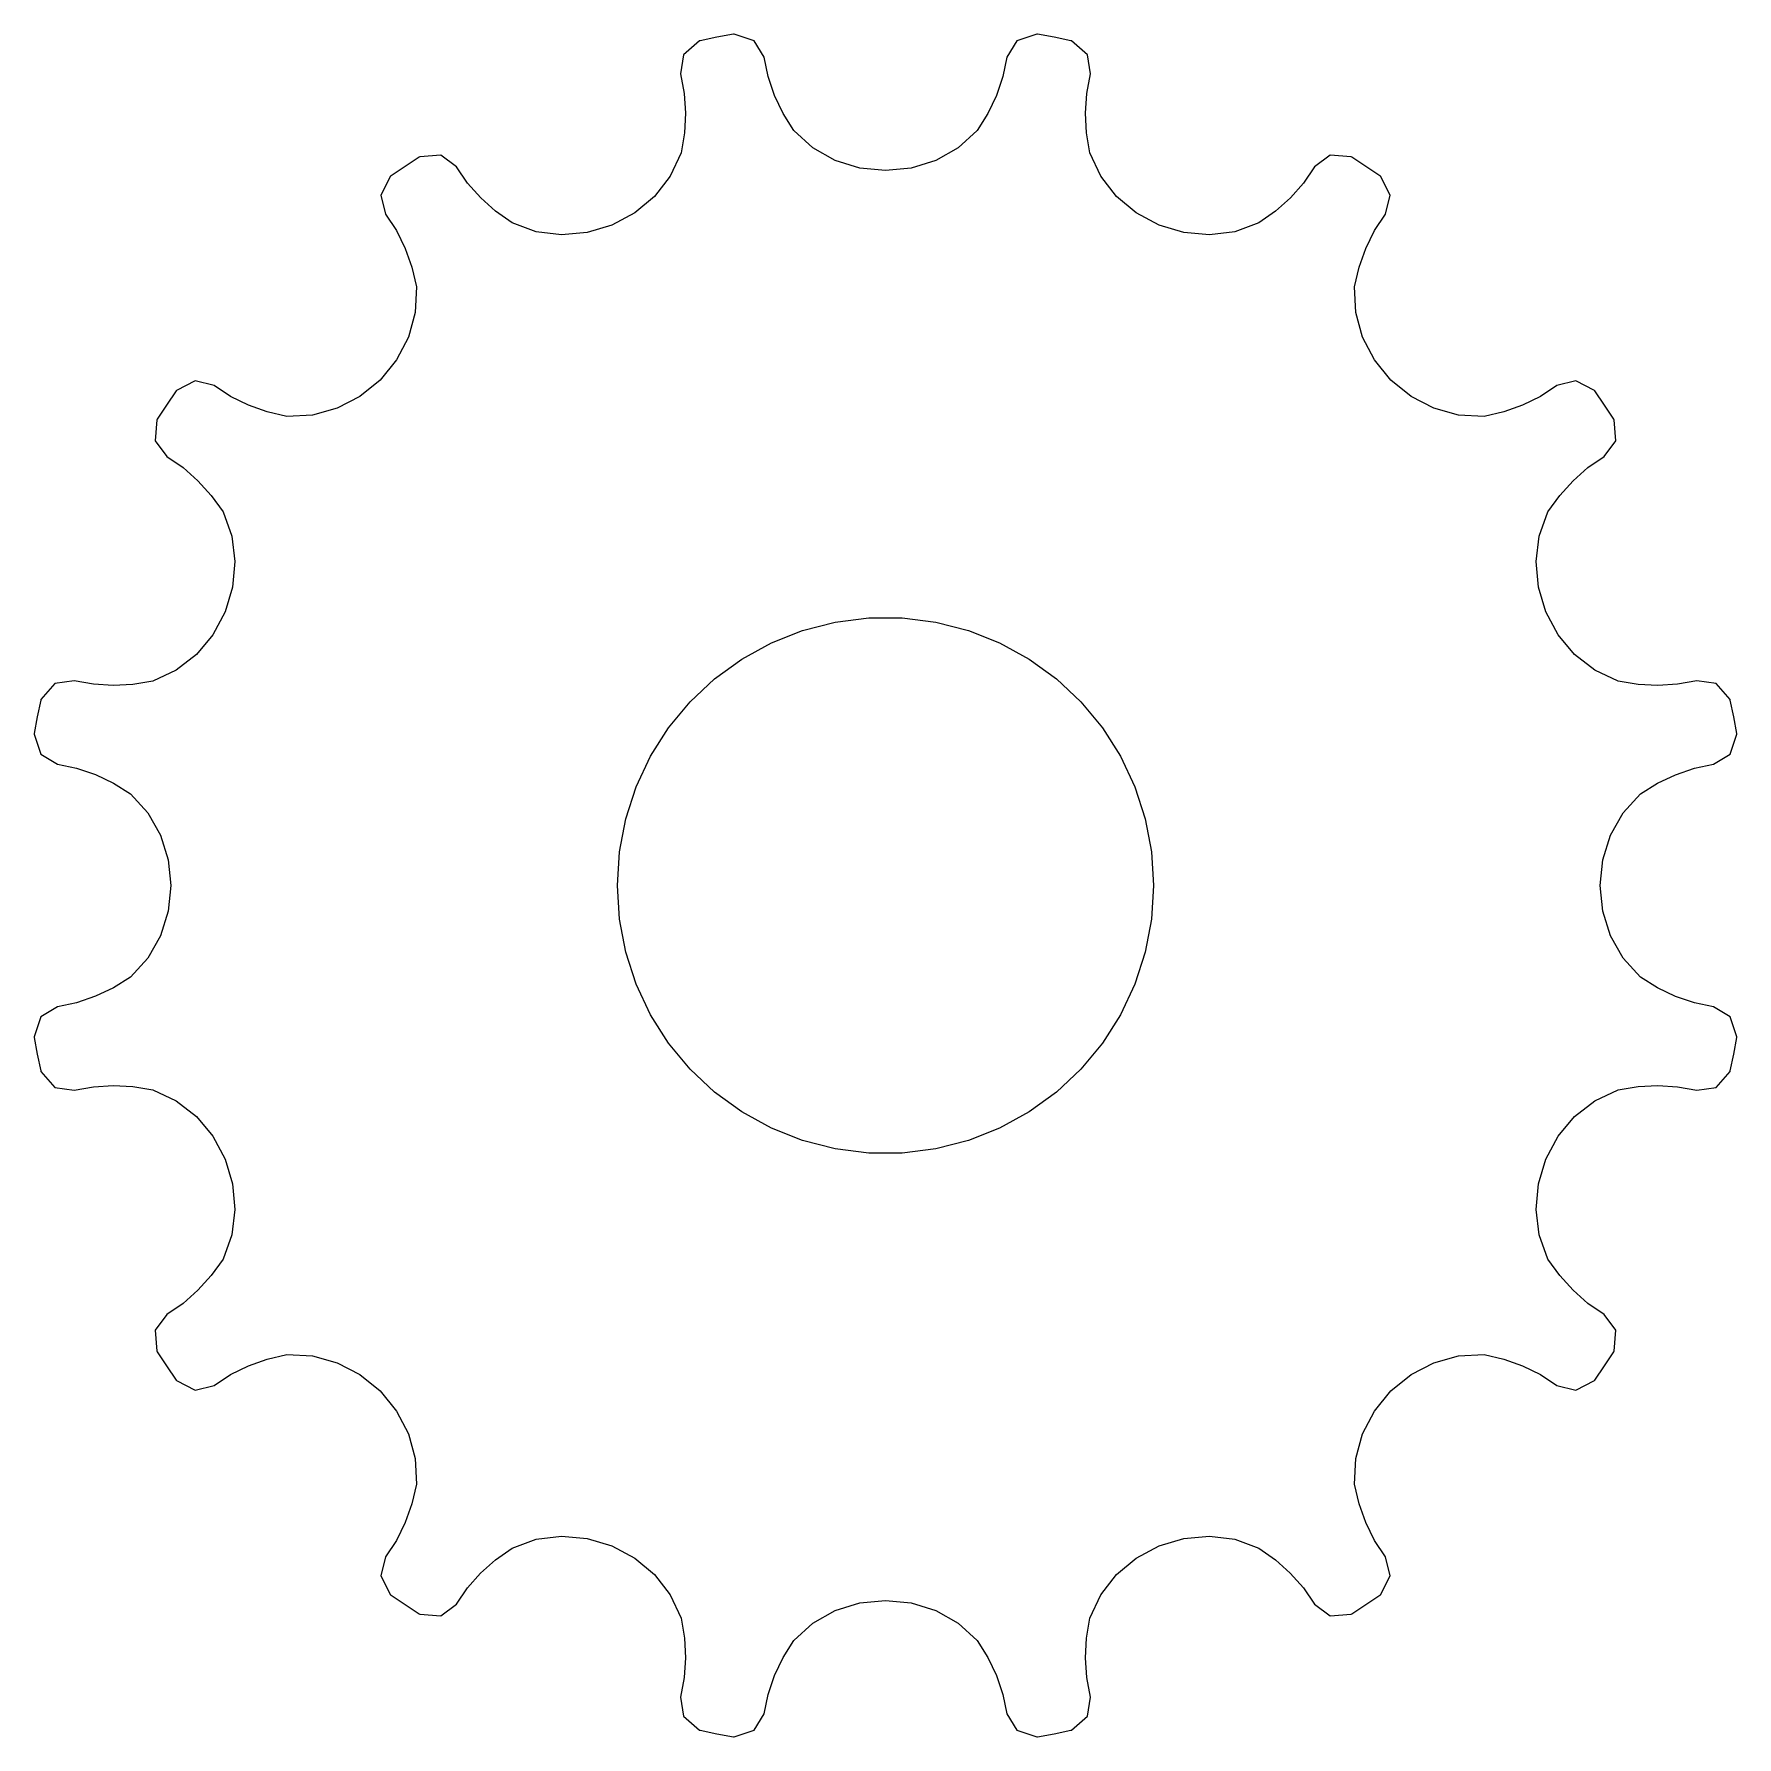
# Model space of a CAD drawing. Header units: metres. Extents: x -5 to 5, y 105 to 225.
# Drawn here: x -4.76 to 4.76, y 215.24 to 224.76 of the extents above.
import ezdxf

# ---------------------------------------------------------------- set-up
doc = ezdxf.new("R2010")
doc.units = ezdxf.units.M

msp = doc.modelspace()

# ---------------------------------------------------------------- linework, layer by layer
for p, q in [((-1.04059, 224.726), (-1.13014, 224.648)), ((-1.03702, 224.727), (-1.04059, 224.726)), ((-0.944031, 224.746), (-1.03702, 224.727)), ((-0.850662, 224.764), (-0.944031, 224.746)), ((-0.847046, 224.764), (-0.850662, 224.764)), ((-0.734589, 224.727), (-0.847046, 224.764)), ((-0.678375, 224.634), (-0.734589, 224.727)), ((0.734741, 224.727), (0.678375, 224.634)), ((0.847046, 224.764), (0.734741, 224.727)), ((0.850662, 224.764), (0.847046, 224.764)), ((0.944031, 224.746), (0.850662, 224.764)), ((1.03702, 224.727), (0.944031, 224.746)), ((1.04059, 224.726), (1.03702, 224.727)), ((1.13026, 224.648), (1.04059, 224.726)), ((-1.13014, 224.648), (-1.1465, 224.541)), ((-0.655991, 224.526), (-0.678375, 224.634)), ((0.678375, 224.634), (0.656052, 224.526)), ((1.1465, 224.541), (1.13026, 224.648)), ((-1.1465, 224.541), (-1.12584, 224.432)), ((-0.620392, 224.421), (-0.655991, 224.526)), ((0.656052, 224.526), (0.620544, 224.421)), ((1.12589, 224.432), (1.1465, 224.541)), ((-1.12584, 224.432), (-1.11859, 224.322)), ((-0.572189, 224.32), (-0.620392, 224.421)), ((0.620544, 224.421), (0.572357, 224.32)), ((1.11874, 224.322), (1.12589, 224.432)), ((-1.11859, 224.322), (-1.12457, 224.211)), ((-0.511993, 224.225), (-0.572189, 224.32)), ((0.572357, 224.32), (0.511993, 224.225)), ((1.12474, 224.211), (1.11874, 224.322)), ((-1.12457, 224.211), (-1.14362, 224.099)), ((-0.406158, 224.127), (-0.511993, 224.225)), ((0.511993, 224.225), (0.406158, 224.127)), ((1.14362, 224.099), (1.12474, 224.211)), ((-0.281647, 224.057), (-0.406158, 224.127)), ((0.406158, 224.127), (0.281647, 224.057)), ((-2.68837, 224.023), (-2.76685, 223.97)), ((-2.60886, 224.075), (-2.68837, 224.023)), ((-2.60576, 224.077), (-2.60886, 224.075)), ((-2.48764, 224.086), (-2.60576, 224.077)), ((-2.39999, 224.021), (-2.48764, 224.086)), ((-2.33803, 223.93), (-2.39999, 224.021)), ((-1.14362, 224.099), (-1.20421, 223.969)), ((-0.144287, 224.014), (-0.281647, 224.057)), ((0, 224), (-0.144287, 224.014)), ((0.144287, 224.014), (0, 224)), ((0.281647, 224.057), (0.144287, 224.014)), ((1.20421, 223.969), (1.14362, 224.099)), ((2.39999, 224.021), (2.33807, 223.93)), ((2.48776, 224.086), (2.39999, 224.021)), ((2.60576, 224.077), (2.48776, 224.086)), ((2.60886, 224.075), (2.60576, 224.077)), ((2.68837, 224.023), (2.60886, 224.075)), ((2.76685, 223.97), (2.68837, 224.023)), ((-2.76984, 223.968), (-2.82297, 223.862)), ((-2.76685, 223.97), (-2.76984, 223.968)), ((-2.26508, 223.847), (-2.33803, 223.93)), ((-1.20421, 223.969), (-1.29231, 223.856)), ((1.29231, 223.856), (1.20421, 223.969)), ((2.33807, 223.93), (2.26523, 223.847)), ((2.76984, 223.968), (2.76685, 223.97)), ((2.82307, 223.862), (2.76984, 223.968)), ((-2.82297, 223.862), (-2.79684, 223.756)), ((-2.18201, 223.773), (-2.26508, 223.847)), ((-1.29231, 223.856), (-1.40286, 223.764)), ((1.40286, 223.764), (1.29231, 223.856)), ((2.26523, 223.847), (2.18217, 223.773)), ((2.79684, 223.756), (2.82307, 223.862)), ((-2.79684, 223.756), (-2.73634, 223.664)), ((-2.08968, 223.707), (-2.18201, 223.773)), ((-1.40286, 223.764), (-1.53064, 223.695)), ((1.53064, 223.695), (1.40286, 223.764)), ((2.18217, 223.773), (2.08968, 223.707)), ((2.73637, 223.664), (2.79684, 223.756)), ((-2.73634, 223.664), (-2.68745, 223.565)), ((-1.95471, 223.658), (-2.08968, 223.707)), ((-1.81274, 223.64), (-1.95471, 223.658)), ((-1.66948, 223.653), (-1.81274, 223.64)), ((-1.53064, 223.695), (-1.66948, 223.653)), ((1.66948, 223.653), (1.53064, 223.695)), ((1.81274, 223.64), (1.66948, 223.653)), ((1.95471, 223.658), (1.81274, 223.64)), ((2.08968, 223.707), (1.95471, 223.658)), ((2.68756, 223.565), (2.73637, 223.664)), ((-2.68745, 223.565), (-2.65031, 223.46)), ((2.65044, 223.46), (2.68756, 223.565)), ((-2.65031, 223.46), (-2.62512, 223.349)), ((2.62512, 223.349), (2.65044, 223.46)), ((-2.62512, 223.349), (-2.63126, 223.206)), ((2.63126, 223.206), (2.62512, 223.349)), ((-2.63126, 223.206), (-2.66956, 223.068)), ((2.66956, 223.068), (2.63126, 223.206)), ((-2.66956, 223.068), (-2.73645, 222.941)), ((2.73645, 222.941), (2.66956, 223.068)), ((-2.73645, 222.941), (-2.82826, 222.828)), ((2.82826, 222.828), (2.73645, 222.941)), ((-3.86195, 222.823), (-3.96776, 222.77)), ((-3.75623, 222.797), (-3.86195, 222.823)), ((-3.66411, 222.736), (-3.75623, 222.797)), ((-2.82826, 222.828), (-2.94051, 222.736)), ((2.94051, 222.736), (2.82826, 222.828)), ((3.75623, 222.797), (3.66414, 222.736)), ((3.86205, 222.823), (3.75623, 222.797)), ((3.96776, 222.77), (3.86205, 222.823)), ((-4.02344, 222.688), (-4.07544, 222.609)), ((-3.96988, 222.767), (-4.02344, 222.688)), ((-3.96776, 222.77), (-3.96988, 222.767)), ((-3.56493, 222.688), (-3.66411, 222.736)), ((-3.45964, 222.65), (-3.56493, 222.688)), ((-2.94051, 222.736), (-3.06787, 222.67)), ((3.06787, 222.67), (2.94051, 222.736)), ((3.56505, 222.687), (3.45976, 222.65)), ((3.66414, 222.736), (3.56505, 222.687)), ((3.96988, 222.767), (3.96776, 222.77)), ((4.02344, 222.688), (3.96988, 222.767)), ((4.07544, 222.609), (4.02344, 222.688)), ((-4.07739, 222.606), (-4.08603, 222.488)), ((-4.07544, 222.609), (-4.07739, 222.606)), ((-3.34921, 222.625), (-3.45964, 222.65)), ((-3.20566, 222.631), (-3.34921, 222.625)), ((-3.06787, 222.67), (-3.20566, 222.631)), ((3.20566, 222.631), (3.06787, 222.67)), ((3.34921, 222.625), (3.20566, 222.631)), ((3.45976, 222.65), (3.34921, 222.625)), ((4.07739, 222.606), (4.07544, 222.609)), ((4.08609, 222.488), (4.07739, 222.606)), ((-4.08603, 222.488), (-4.02139, 222.4)), ((-4.02139, 222.4), (-3.93025, 222.338)), ((3.93028, 222.338), (4.02139, 222.4)), ((4.02139, 222.4), (4.08609, 222.488)), ((-3.93025, 222.338), (-3.84717, 222.265)), ((3.84723, 222.265), (3.93028, 222.338)), ((-3.84717, 222.265), (-3.77258, 222.182)), ((3.77264, 222.182), (3.84723, 222.265)), ((-3.77258, 222.182), (-3.70699, 222.09)), ((3.70699, 222.09), (3.77264, 222.182)), ((-3.70699, 222.09), (-3.65771, 221.955)), ((3.65771, 221.955), (3.70699, 222.09)), ((-3.65771, 221.955), (-3.64037, 221.813)), ((3.64037, 221.813), (3.65771, 221.955)), ((-3.64037, 221.813), (-3.65343, 221.669)), ((3.65343, 221.669), (3.64037, 221.813)), ((-3.65343, 221.669), (-3.69531, 221.531)), ((3.69531, 221.531), (3.65343, 221.669)), ((-3.69531, 221.531), (-3.76387, 221.403)), ((-0.463516, 221.427), (-0.281067, 221.473)), ((-0.281067, 221.473), (-0.094177, 221.497)), ((-0.094177, 221.497), (0.094177, 221.497)), ((0.094177, 221.497), (0.281067, 221.473)), ((0.281067, 221.473), (0.463516, 221.427)), ((3.76387, 221.403), (3.69531, 221.531)), ((-3.76387, 221.403), (-3.85593, 221.292)), ((-0.803726, 221.266), (-0.638657, 221.357)), ((-0.638657, 221.357), (-0.463516, 221.427)), ((0.463516, 221.427), (0.638657, 221.357)), ((0.638657, 221.357), (0.803726, 221.266)), ((3.85593, 221.292), (3.76387, 221.403)), ((-3.85593, 221.292), (-3.96858, 221.204)), ((-0.956131, 221.156), (-0.803726, 221.266)), ((0.803726, 221.266), (0.956131, 221.156)), ((3.96858, 221.204), (3.85593, 221.292)), ((-3.96858, 221.204), (-4.09886, 221.144)), ((-1.09344, 221.027), (-0.956131, 221.156)), ((0.956131, 221.156), (1.09344, 221.027)), ((4.09886, 221.144), (3.96858, 221.204)), ((-4.64833, 221.13), (-4.72571, 221.041)), ((-4.5406, 221.146), (-4.64833, 221.13)), ((-4.43236, 221.126), (-4.5406, 221.146)), ((-4.32205, 221.119), (-4.43236, 221.126)), ((-4.21059, 221.125), (-4.32205, 221.119)), ((-4.09886, 221.144), (-4.21059, 221.125)), ((4.21065, 221.125), (4.09886, 221.144)), ((4.32211, 221.119), (4.21065, 221.125)), ((4.43237, 221.126), (4.32211, 221.119)), ((4.5406, 221.146), (4.43237, 221.126)), ((4.64838, 221.13), (4.5406, 221.146)), ((4.72571, 221.041), (4.64838, 221.13)), ((-4.72652, 221.037), (-4.74597, 220.944)), ((-4.72571, 221.041), (-4.72652, 221.037)), ((-1.21352, 220.882), (-1.09344, 221.027)), ((1.09344, 221.027), (1.21352, 220.882)), ((4.72652, 221.037), (4.72571, 221.041)), ((4.74597, 220.944), (4.72652, 221.037)), ((-4.74597, 220.944), (-4.7636, 220.851)), ((-1.31445, 220.723), (-1.21352, 220.882)), ((1.21352, 220.882), (1.31445, 220.723)), ((4.7636, 220.851), (4.74597, 220.944)), ((-4.7636, 220.851), (-4.76421, 220.847)), ((-4.76421, 220.847), (-4.72704, 220.735)), ((4.72704, 220.735), (4.76421, 220.847)), ((4.76421, 220.847), (4.7636, 220.851)), ((-4.72704, 220.735), (-4.63373, 220.678)), ((-1.39465, 220.552), (-1.31445, 220.723)), ((1.31445, 220.723), (1.39465, 220.552)), ((4.63373, 220.678), (4.72704, 220.735)), ((-4.63373, 220.678), (-4.52583, 220.656)), ((-4.52583, 220.656), (-4.42119, 220.621)), ((-4.42119, 220.621), (-4.3205, 220.572)), ((4.3205, 220.572), (4.42119, 220.62)), ((4.42119, 220.62), (4.52583, 220.656)), ((4.52583, 220.656), (4.63373, 220.678)), ((-4.3205, 220.572), (-4.2245, 220.512)), ((-4.2245, 220.512), (-4.12733, 220.406)), ((-1.45287, 220.373), (-1.39465, 220.552)), ((1.39465, 220.552), (1.45287, 220.373)), ((4.12733, 220.406), (4.2245, 220.512)), ((4.2245, 220.512), (4.3205, 220.572)), ((-4.12733, 220.406), (-4.05698, 220.282)), ((4.05698, 220.282), (4.12733, 220.406)), ((-1.48816, 220.188), (-1.45287, 220.373)), ((1.45287, 220.373), (1.48816, 220.188)), ((-4.05698, 220.282), (-4.01422, 220.144)), ((4.01422, 220.144), (4.05698, 220.282)), ((-4.01422, 220.144), (-3.99979, 220)), ((-1.5, 220), (-1.48816, 220.188)), ((1.48816, 220.188), (1.5, 220)), ((3.99979, 220), (4.01422, 220.144)), ((-3.99979, 220), (-4.01422, 219.856)), ((-1.48816, 219.812), (-1.5, 220)), ((1.5, 220), (1.48816, 219.812)), ((4.01422, 219.856), (3.99979, 220)), ((-4.01422, 219.856), (-4.05698, 219.718)), ((4.05698, 219.718), (4.01422, 219.856)), ((-1.45287, 219.627), (-1.48816, 219.812)), ((1.48816, 219.812), (1.45287, 219.627)), ((-4.05698, 219.718), (-4.12733, 219.594)), ((4.12733, 219.594), (4.05698, 219.718)), ((-4.12733, 219.594), (-4.2245, 219.488)), ((-1.39465, 219.448), (-1.45287, 219.627)), ((1.45287, 219.627), (1.39465, 219.448)), ((4.2245, 219.488), (4.12733, 219.594)), ((-4.2245, 219.488), (-4.3205, 219.428)), ((-1.31445, 219.277), (-1.39465, 219.448)), ((1.39465, 219.448), (1.31445, 219.277)), ((4.3205, 219.428), (4.2245, 219.488)), ((-4.42119, 219.38), (-4.52583, 219.344)), ((-4.3205, 219.428), (-4.42119, 219.38)), ((4.42119, 219.379), (4.3205, 219.428)), ((4.52583, 219.344), (4.42119, 219.379)), ((-4.72704, 219.265), (-4.76421, 219.153)), ((-4.63373, 219.322), (-4.72704, 219.265)), ((-4.52583, 219.344), (-4.63373, 219.322)), ((-1.21352, 219.118), (-1.31445, 219.277)), ((1.31445, 219.277), (1.21352, 219.118)), ((4.63373, 219.322), (4.52583, 219.344)), ((4.72704, 219.265), (4.63373, 219.322)), ((4.76421, 219.153), (4.72704, 219.265)), ((-4.76421, 219.153), (-4.7636, 219.149)), ((-4.7636, 219.149), (-4.74597, 219.056)), ((-1.09344, 218.973), (-1.21352, 219.118)), ((1.21352, 219.118), (1.09344, 218.973)), ((4.74597, 219.056), (4.7636, 219.149)), ((4.7636, 219.149), (4.76421, 219.153)), ((-4.74597, 219.056), (-4.72652, 218.963)), ((-0.956131, 218.844), (-1.09344, 218.973)), ((1.09344, 218.973), (0.956131, 218.844)), ((4.72652, 218.963), (4.74597, 219.056)), ((-4.72652, 218.963), (-4.72571, 218.959)), ((-4.72571, 218.959), (-4.64838, 218.87)), ((-4.64838, 218.87), (-4.5406, 218.854)), ((-4.5406, 218.854), (-4.43237, 218.874)), ((-4.43237, 218.874), (-4.32211, 218.881)), ((-4.32211, 218.881), (-4.21065, 218.875)), ((-4.21065, 218.875), (-4.09886, 218.856)), ((4.09886, 218.856), (4.21059, 218.875)), ((4.21059, 218.875), (4.32205, 218.881)), ((4.32205, 218.881), (4.43236, 218.874)), ((4.43236, 218.874), (4.5406, 218.854)), ((4.5406, 218.854), (4.64833, 218.87)), ((4.64833, 218.87), (4.72571, 218.959)), ((4.72571, 218.959), (4.72652, 218.963)), ((-4.09886, 218.856), (-3.96858, 218.796)), ((-3.96858, 218.796), (-3.85593, 218.708)), ((-0.803726, 218.734), (-0.956131, 218.844)), ((0.956131, 218.844), (0.803726, 218.734)), ((3.85593, 218.708), (3.96858, 218.796)), ((3.96858, 218.796), (4.09886, 218.856)), ((-3.85593, 218.708), (-3.76387, 218.597)), ((-0.638657, 218.643), (-0.803726, 218.734)), ((0.803726, 218.734), (0.638657, 218.643)), ((3.76387, 218.597), (3.85593, 218.708)), ((-3.76387, 218.597), (-3.69531, 218.469)), ((-0.463516, 218.573), (-0.638657, 218.643)), ((0.638657, 218.643), (0.463516, 218.573)), ((3.69531, 218.469), (3.76387, 218.597)), ((-0.281067, 218.527), (-0.463516, 218.573)), ((-0.094177, 218.503), (-0.281067, 218.527)), ((0.094177, 218.503), (-0.094177, 218.503)), ((0.281067, 218.527), (0.094177, 218.503)), ((0.463516, 218.573), (0.281067, 218.527)), ((-3.69531, 218.469), (-3.65343, 218.331)), ((3.65343, 218.331), (3.69531, 218.469)), ((-3.65343, 218.331), (-3.64037, 218.187)), ((3.64037, 218.187), (3.65343, 218.331)), ((-3.64037, 218.187), (-3.65771, 218.045)), ((3.65771, 218.045), (3.64037, 218.187)), ((-3.65771, 218.045), (-3.70699, 217.91)), ((3.70699, 217.91), (3.65771, 218.045)), ((-3.70699, 217.91), (-3.77264, 217.818)), ((3.77258, 217.818), (3.70699, 217.91)), ((-3.84723, 217.735), (-3.93028, 217.662)), ((-3.77264, 217.818), (-3.84723, 217.735)), ((3.84717, 217.735), (3.77258, 217.818)), ((3.93025, 217.662), (3.84717, 217.735)), ((-3.93028, 217.662), (-4.02139, 217.6)), ((4.02139, 217.6), (3.93025, 217.662)), ((-4.02139, 217.6), (-4.08609, 217.512)), ((4.08603, 217.512), (4.02139, 217.6)), ((-4.08609, 217.512), (-4.07739, 217.394)), ((4.07739, 217.394), (4.08603, 217.512)), ((-4.07739, 217.394), (-4.07544, 217.391)), ((-4.07544, 217.391), (-4.02344, 217.312)), ((-3.56505, 217.313), (-3.45976, 217.35)), ((-3.45976, 217.35), (-3.34921, 217.375)), ((-3.34921, 217.375), (-3.20566, 217.369)), ((-3.20566, 217.369), (-3.06787, 217.33)), ((3.06787, 217.33), (3.20566, 217.369)), ((3.20566, 217.369), (3.34921, 217.375)), ((3.34921, 217.375), (3.45964, 217.35)), ((3.45964, 217.35), (3.56493, 217.312)), ((4.02344, 217.312), (4.07544, 217.391)), ((4.07544, 217.391), (4.07739, 217.394)), ((-4.02344, 217.312), (-3.96988, 217.233)), ((-3.75623, 217.203), (-3.66414, 217.264)), ((-3.66414, 217.264), (-3.56505, 217.313)), ((-3.06787, 217.33), (-2.94051, 217.264)), ((-2.94051, 217.264), (-2.82826, 217.172)), ((2.82826, 217.172), (2.94051, 217.264)), ((2.94051, 217.264), (3.06787, 217.33)), ((3.56493, 217.312), (3.66411, 217.264)), ((3.66411, 217.264), (3.75623, 217.203)), ((3.96988, 217.233), (4.02344, 217.312)), ((-3.96988, 217.233), (-3.96776, 217.23)), ((-3.96776, 217.23), (-3.86205, 217.177)), ((-3.86205, 217.177), (-3.75623, 217.203)), ((-2.82826, 217.172), (-2.73645, 217.059)), ((2.73645, 217.059), (2.82826, 217.172)), ((3.75623, 217.203), (3.86195, 217.177)), ((3.86195, 217.177), (3.96776, 217.23)), ((3.96776, 217.23), (3.96988, 217.233)), ((-2.73645, 217.059), (-2.66956, 216.932)), ((2.66956, 216.932), (2.73645, 217.059)), ((-2.66956, 216.932), (-2.63126, 216.794)), ((2.63126, 216.794), (2.66956, 216.932)), ((-2.63126, 216.794), (-2.62512, 216.651)), ((2.62512, 216.651), (2.63126, 216.794)), ((-2.62512, 216.651), (-2.65044, 216.54)), ((2.65031, 216.54), (2.62512, 216.651)), ((-2.65044, 216.54), (-2.68756, 216.435)), ((2.68745, 216.435), (2.65031, 216.54)), ((-2.68756, 216.435), (-2.73637, 216.336)), ((2.73634, 216.336), (2.68745, 216.435)), ((-2.73637, 216.336), (-2.79684, 216.244)), ((-2.08968, 216.293), (-1.95471, 216.342)), ((-1.95471, 216.342), (-1.81274, 216.36)), ((-1.81274, 216.36), (-1.66948, 216.347)), ((-1.66948, 216.347), (-1.53064, 216.305)), ((-1.53064, 216.305), (-1.40286, 216.236)), ((1.40286, 216.236), (1.53064, 216.305)), ((1.53064, 216.305), (1.66948, 216.347)), ((1.66948, 216.347), (1.81274, 216.36)), ((1.81274, 216.36), (1.95471, 216.342)), ((1.95471, 216.342), (2.08968, 216.293)), ((2.79684, 216.244), (2.73634, 216.336)), ((-2.79684, 216.244), (-2.82307, 216.138)), ((-2.26523, 216.153), (-2.18217, 216.227)), ((-2.18217, 216.227), (-2.08968, 216.293)), ((-1.40286, 216.236), (-1.29231, 216.144)), ((1.29231, 216.144), (1.40286, 216.236)), ((2.08968, 216.293), (2.18201, 216.227)), ((2.18201, 216.227), (2.26508, 216.153)), ((2.82297, 216.138), (2.79684, 216.244)), ((-2.82307, 216.138), (-2.76984, 216.032)), ((-2.33807, 216.07), (-2.26523, 216.153)), ((-1.29231, 216.144), (-1.20421, 216.031)), ((1.20421, 216.031), (1.29231, 216.144)), ((2.26508, 216.153), (2.33803, 216.07)), ((2.76984, 216.032), (2.82297, 216.138)), ((-2.76984, 216.032), (-2.76685, 216.03)), ((-2.76685, 216.03), (-2.68837, 215.977)), ((-2.39999, 215.979), (-2.33807, 216.07)), ((-1.20421, 216.031), (-1.14362, 215.901)), ((1.14362, 215.901), (1.20421, 216.031)), ((2.33803, 216.07), (2.39999, 215.979)), ((2.68837, 215.977), (2.76685, 216.03)), ((2.76685, 216.03), (2.76984, 216.032)), ((-2.68837, 215.977), (-2.60886, 215.925)), ((-2.60886, 215.925), (-2.60576, 215.923)), ((-2.60576, 215.923), (-2.48776, 215.914)), ((-2.48776, 215.914), (-2.39999, 215.979)), ((-0.406158, 215.873), (-0.281647, 215.943)), ((-0.281647, 215.943), (-0.144287, 215.986)), ((-0.144287, 215.986), (0, 216)), ((0, 216), (0.144287, 215.986)), ((0.144287, 215.986), (0.281647, 215.943)), ((0.281647, 215.943), (0.406158, 215.873)), ((2.39999, 215.979), (2.48764, 215.914)), ((2.48764, 215.914), (2.60576, 215.923)), ((2.60576, 215.923), (2.60886, 215.925)), ((2.60886, 215.925), (2.68837, 215.977)), ((-1.14362, 215.901), (-1.12474, 215.789)), ((-0.511993, 215.775), (-0.406158, 215.873)), ((0.406158, 215.873), (0.511993, 215.775)), ((1.12457, 215.789), (1.14362, 215.901)), ((-1.12474, 215.789), (-1.11874, 215.678)), ((-0.572357, 215.68), (-0.511993, 215.775)), ((0.511993, 215.775), (0.572189, 215.68)), ((1.11859, 215.678), (1.12457, 215.789)), ((-1.11874, 215.678), (-1.12589, 215.568)), ((-0.620544, 215.579), (-0.572357, 215.68)), ((0.572189, 215.68), (0.620392, 215.579)), ((1.12584, 215.568), (1.11859, 215.678)), ((-1.12589, 215.568), (-1.1465, 215.459)), ((-0.656052, 215.474), (-0.620544, 215.579)), ((0.620392, 215.579), (0.655991, 215.474)), ((1.1465, 215.459), (1.12584, 215.568)), ((-1.1465, 215.459), (-1.13026, 215.352)), ((-0.678375, 215.366), (-0.656052, 215.474)), ((0.655991, 215.474), (0.678375, 215.366)), ((1.13014, 215.352), (1.1465, 215.459)), ((-1.13026, 215.352), (-1.04059, 215.274)), ((-0.734741, 215.273), (-0.678375, 215.366)), ((0.678375, 215.366), (0.734589, 215.273)), ((1.04059, 215.274), (1.13014, 215.352)), ((-1.04059, 215.274), (-1.03702, 215.273)), ((-1.03702, 215.273), (-0.944031, 215.254)), ((-0.944031, 215.254), (-0.850662, 215.236)), ((-0.847046, 215.236), (-0.734741, 215.273)), ((0.734589, 215.273), (0.847046, 215.236)), ((0.850662, 215.236), (0.944031, 215.254)), ((0.944031, 215.254), (1.03702, 215.273)), ((1.03702, 215.273), (1.04059, 215.274)), ((-0.850662, 215.236), (-0.847046, 215.236)), ((0.847046, 215.236), (0.850662, 215.236))]:
    msp.add_line(p, q)

doc.saveas('drawing.dxf')
